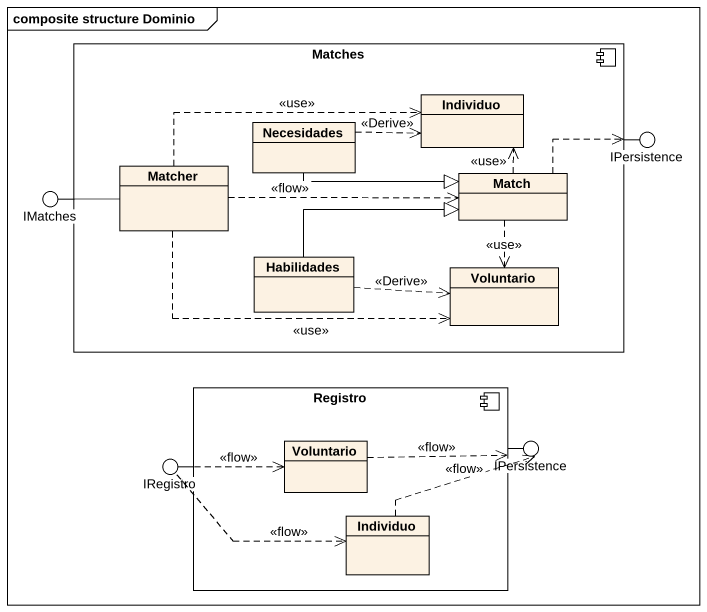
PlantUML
@startuml
mainframe composite structure Dominio
allowmixing
hide circle
hide empty members
component Matches {
  class Necesidades
  class Individuo
  class Matcher
  class Match
  class Habilidades
  class Voluntario
}
() IPersistence
() IMatches
component Registro {
  class "Voluntario" as Voluntario_2
  class "Individuo" as Individuo_2
}
() IRegistro
() "IPersistence" as IPersistence_2
Matches -right- IPersistence
Matches -left- IMatches
Registro -left- IRegistro
Registro -right- IPersistence_2
Necesidades .right.> Individuo : <<Derive>>
Necesidades -right-|> Match
Matcher .right.> Individuo : <<use>>
Matcher -left- IMatches
Matcher .right.> Match : <<flow>>
Matcher .right.> Voluntario : <<use>>
Match .up.> Individuo : <<use>>
Match .right.> IPersistence
Match ..> Voluntario : <<use>>
Habilidades -right-|> Match
Habilidades .right.> Voluntario : <<Derive>>
IRegistro .right.> Voluntario_2 : <<flow>>
IRegistro .right.> Individuo_2 : <<flow>>
Voluntario_2 .right.> IPersistence_2 : <<flow>>
Individuo_2 .up.> IPersistence_2 : <<flow>>
@enduml
